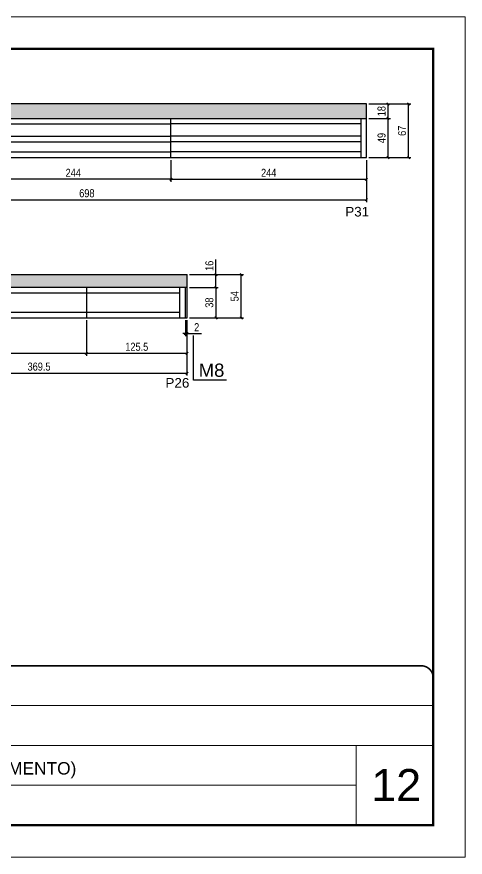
# Model space of a CAD drawing. Extents: x 3309 to 9563, y -2522 to 14608.
# Drawn here: x 9003 to 9563, y 11261 to 12311 of the extents above; entities that cross this region are included whole.
import ezdxf

# ---------------------------------------------------------------- set-up
doc = ezdxf.new("R2010")
doc.units = 0
doc.linetypes.add('CONTINUO', pattern=[0])
doc.linetypes.add('DASHED', pattern=[0.75, 0.5, -0.25])
for name, color, linetype in [('5', 5, 'Continuous'), ('COTA', 241, 'Continuous'), ('NOMENCLATURA', 7, 'Continuous'), ('Painéis', 200, 'Continuous'), ('SARR_2.2x7', 40, 'Continuous')]:
    doc.layers.add(name, color=color, linetype=linetype)
for name, color, linetype, lineweight in [('CARIMBO', 255, 'Continuous', 9), ('Folhas', 255, 'Continuous', 9), ('SARRAFO DE PRESSAO', 251, 'DASHED', 9)]:
    doc.layers.add(name, color=color, linetype=linetype, lineweight=lineweight)
doc.styles.add('ARIAL', font='arial.ttf')
doc.styles.add('COTA TECNICA', font='techl___.ttf', dxfattribs={"height": 10})
doc.styles.get("Standard").update_dxf_attribs({"font": 'arial.ttf'})
doc.dimstyles.new('PAINEL', dxfattribs={"dimtxt": 10, "dimasz": 3, "dimexe": 3, "dimexo": 3, "dimgap": 3, "dimtad": 1, "dimdec": 1, "dimzin": 12, "dimdsep": 46, "dimtxsty": 'COTA TECNICA', "dimblk1": 'OBLIQUE', "dimblk2": 'OBLIQUE', "dimsah": 1, "dimcen": 0.9, "dimclrd": 4, "dimclre": 4, "dimclrt": 240, "dimadec": 1, "dimazin": 3, "dimtfac": 1, "dimtdec": 1, "dimtmove": 0, "dimatfit": 3, "dimfxl": 1, "dimtolj": 1, "dimtzin": 12, "dimarcsym": 0})

# ---------------------------------------------------------------- blocks, each defined once
blk = doc.blocks.new('9999999999')
at = {"color": 30, "linetype": 'CONTINUO'}
for p, q in [((98564.6, 34379.6), (99584, 34379.6)), ((98564.6, 34329.8), (99488, 34329.8)), ((99584, 34329.8), (99488, 34329.8)), ((99488, 34329.8), (99488, 34230.2)), ((98564.6, 34280), (99488, 34280))]:
    blk.add_line(p, q, dxfattribs=at)
at = {"color": 30, "linetype": 'CONTINUO', "const_width": 2}
blk.add_lwpolyline([(99584, 34230.2), (99584, 34414.4, 0.414214), (99569, 34429.4), (98229, 34429.4, 0.414214), (98214, 34414.4), (98214, 34245.2, 0.414214), (98229, 34230.2), (99584, 34230.2)], format="xyb", dxfattribs=at)
at = {"layer": 'Folhas'}
blk.add_lwpolyline([(98139, 34190.2), (99624, 34190.2), (99624, 35240.2), (98139, 35240.2)], close=True, dxfattribs=at)
at = {"layer": 'Folhas', "color": 30, "const_width": 3}
blk.add_lwpolyline([(98214, 34230.2), (99584, 34230.2), (99584, 35200.2), (98214, 35200.2)], close=True, dxfattribs=at)
at = {"color": 7, "linetype": 'Continuous', "ltscale": 5, "style": 'ARIAL'}
blk.add_text('TIPO (7° AO 21° PAVIMENTO)', height=15.483, dxfattribs=at).set_placement((98837.7, 34293.5))
blk = doc.blocks.new('_Oblique')
at = {"color": 0, "linetype": 'ByBlock', "lineweight": -2}
blk.add_line((-0.5, -0.5), (0.5, 0.5), dxfattribs=at)
blk = doc.blocks.new('*D1453')
at = {"layer": 'COTA', "color": 4, "linetype": 'ByBlock', "lineweight": -2, "transparency": 16777216}
for p, q in [((9195.6, 12131.8), (9195.6, 12104.7)), ((9439.6, 12131.8), (9439.6, 12104.7)), ((9195.6, 12107.7), (9439.6, 12107.7))]:
    blk.add_line(p, q, dxfattribs=at)
at = {"layer": 'Defpoints', "color": 0, "linetype": 'ByBlock', "transparency": 16777216}
for p in [(9195.6, 12134.8), (9439.6, 12134.8), (9439.6, 12107.7)]:
    blk.add_point(p, dxfattribs=at)
at = {"layer": 'COTA', "color": 4, "linetype": 'ByBlock', "lineweight": -2, "transparency": 16777216, "xscale": 3, "yscale": 3, "zscale": 3, "rotation": 180}
blk.add_blockref('_Oblique', (9195.6, 12107.7), dxfattribs=at)
at = {"layer": 'COTA', "color": 4, "linetype": 'ByBlock', "lineweight": -2, "transparency": 16777216, "xscale": 3, "yscale": 3, "zscale": 3}
blk.add_blockref('_Oblique', (9439.6, 12107.7), dxfattribs=at)
at = {"layer": 'COTA', "color": 240, "linetype": 'ByBlock', "transparency": 16777216, "insert": (9317.6, 12115.8), "char_height": 10, "attachment_point": 5, "style": 'COTA TECNICA'}
blk.add_mtext('\\A1;244', dxfattribs=at)
blk = doc.blocks.new('*D1454')
at = {"layer": 'COTA', "color": 4, "lineweight": -2, "transparency": 16777216}
for p, q in [((8951.6, 12131.8), (8951.6, 12104.7)), ((9195.6, 12131.8), (9195.6, 12104.7)), ((9195.6, 12107.7), (8951.6, 12107.7))]:
    blk.add_line(p, q, dxfattribs=at)
at = {"layer": 'Defpoints', "color": 0, "transparency": 16777216}
for p in [(8951.6, 12134.8, 0), (9195.6, 12134.8, 0), (8951.6, 12107.7)]:
    blk.add_point(p, dxfattribs=at)
at = {"layer": 'COTA', "color": 4, "lineweight": -2, "transparency": 16777216, "xscale": 3, "yscale": 3, "zscale": 3, "rotation": 180}
blk.add_blockref('_Oblique', (8951.6, 12107.7), dxfattribs=at)
at = {"layer": 'COTA', "color": 4, "lineweight": -2, "transparency": 16777216, "xscale": 3, "yscale": 3, "zscale": 3}
blk.add_blockref('_Oblique', (9195.6, 12107.7), dxfattribs=at)
at = {"layer": 'COTA', "color": 240, "transparency": 16777216, "insert": (9073.6, 12115.8), "char_height": 10, "attachment_point": 5, "style": 'COTA TECNICA'}
blk.add_mtext('\\A1;244', dxfattribs=at)
blk = doc.blocks.new('*D1461')
at = {"layer": 'COTA', "color": 4, "lineweight": -2, "transparency": 16777216}
for p, q in [((8741.6, 12131.8), (8741.6, 12079.1)), ((9439.6, 12131.8), (9439.6, 12079.1)), ((8741.6, 12082.1), (9439.6, 12082.1))]:
    blk.add_line(p, q, dxfattribs=at)
at = {"layer": 'Defpoints', "color": 0, "transparency": 16777216}
for p in [(8741.6, 12134.8, 0), (9439.6, 12134.8, 0), (9439.6, 12082.1)]:
    blk.add_point(p, dxfattribs=at)
at = {"layer": 'COTA', "color": 4, "lineweight": -2, "transparency": 16777216, "xscale": 3, "yscale": 3, "zscale": 3, "rotation": 180}
blk.add_blockref('_Oblique', (8741.6, 12082.1), dxfattribs=at)
at = {"layer": 'COTA', "color": 4, "lineweight": -2, "transparency": 16777216, "xscale": 3, "yscale": 3, "zscale": 3}
blk.add_blockref('_Oblique', (9439.6, 12082.1), dxfattribs=at)
at = {"layer": 'COTA', "color": 240, "transparency": 16777216, "insert": (9090.6, 12090.2), "char_height": 10, "attachment_point": 5, "style": 'COTA TECNICA'}
blk.add_mtext('\\A1;698', dxfattribs=at)
blk = doc.blocks.new('*D1463')
at = {"layer": 'COTA', "color": 4, "lineweight": -2, "transparency": 16777216}
for p, q in [((9442.6, 12183.8), (9469.6, 12183.8)), ((9466.6, 12134.8), (9466.6, 12183.8)), ((9442.6, 12134.8), (9469.6, 12134.8))]:
    blk.add_line(p, q, dxfattribs=at)
at = {"layer": 'Defpoints', "color": 0, "transparency": 16777216}
for p in [(9439.6, 12183.8), (9466.6, 12183.8), (9439.6, 12134.8)]:
    blk.add_point(p, dxfattribs=at)
at = {"layer": 'COTA', "color": 4, "lineweight": -2, "transparency": 16777216, "xscale": 3, "yscale": 3, "zscale": 3}
for p, rotation in [((9466.6, 12183.8), 90), ((9466.6, 12134.8), 270)]:
    blk.add_blockref('_Oblique', p, dxfattribs=dict(at, rotation=rotation))
at = {"layer": 'COTA', "color": 240, "transparency": 16777216, "insert": (9458.5, 12159.3), "char_height": 10, "attachment_point": 5, "rotation": 90, "style": 'COTA TECNICA'}
blk.add_mtext('\\A1;49', dxfattribs=at)
blk = doc.blocks.new('*D1464')
at = {"layer": 'COTA', "color": 4, "lineweight": -2, "transparency": 16777216}
for p, q in [((9442.6, 12201.8), (9469.6, 12201.8)), ((9466.6, 12183.8), (9466.6, 12201.8)), ((9442.6, 12183.8), (9469.6, 12183.8))]:
    blk.add_line(p, q, dxfattribs=at)
at = {"layer": 'Defpoints', "color": 0, "transparency": 16777216}
for p in [(9439.6, 12201.8), (9466.6, 12201.8), (9439.6, 12183.8)]:
    blk.add_point(p, dxfattribs=at)
at = {"layer": 'COTA', "color": 4, "lineweight": -2, "transparency": 16777216, "xscale": 3, "yscale": 3, "zscale": 3}
for p, rotation in [((9466.6, 12201.8), 90), ((9466.6, 12183.8), 270)]:
    blk.add_blockref('_Oblique', p, dxfattribs=dict(at, rotation=rotation))
at = {"layer": 'COTA', "color": 240, "transparency": 16777216, "insert": (9458.5, 12192.8), "char_height": 10, "attachment_point": 5, "rotation": 90, "style": 'COTA TECNICA'}
blk.add_mtext('\\A1;18', dxfattribs=at)
blk = doc.blocks.new('*D1465')
at = {"layer": 'COTA', "color": 4, "lineweight": -2, "transparency": 16777216}
for p, q in [((9442.6, 12201.8), (9495.2, 12201.8)), ((9492.2, 12134.8), (9492.2, 12201.8)), ((9442.6, 12134.8), (9495.2, 12134.8))]:
    blk.add_line(p, q, dxfattribs=at)
at = {"layer": 'Defpoints', "color": 0, "transparency": 16777216}
for p in [(9439.6, 12201.8), (9492.2, 12201.8), (9439.6, 12134.8)]:
    blk.add_point(p, dxfattribs=at)
at = {"layer": 'COTA', "color": 4, "lineweight": -2, "transparency": 16777216, "xscale": 3, "yscale": 3, "zscale": 3}
for p, rotation in [((9492.2, 12201.8), 90), ((9492.2, 12134.8), 270)]:
    blk.add_blockref('_Oblique', p, dxfattribs=dict(at, rotation=rotation))
at = {"layer": 'COTA', "color": 240, "transparency": 16777216, "insert": (9484.1, 12168.3), "char_height": 10, "attachment_point": 5, "rotation": 90, "style": 'COTA TECNICA'}
blk.add_mtext('\\A1;67', dxfattribs=at)
blk = doc.blocks.new('*D1476')
at = {"layer": 'COTA', "color": 4, "lineweight": -2, "transparency": 16777216}
for p, q in [((9215.6, 11931.6), (9215.6, 11862.4)), ((8846.1, 11920.6), (8846.1, 11862.4)), ((8846.1, 11865.4), (9215.6, 11865.4))]:
    blk.add_line(p, q, dxfattribs=at)
at = {"layer": 'Defpoints', "color": 0, "transparency": 16777216}
for p in [(9215.6, 11934.6), (8846.1, 11923.6), (9215.6, 11865.4)]:
    blk.add_point(p, dxfattribs=at)
at = {"layer": 'COTA', "color": 4, "lineweight": -2, "transparency": 16777216, "xscale": 3, "yscale": 3, "zscale": 3, "rotation": 180}
blk.add_blockref('_Oblique', (8846.1, 11865.4), dxfattribs=at)
at = {"layer": 'COTA', "color": 4, "lineweight": -2, "transparency": 16777216, "xscale": 3, "yscale": 3, "zscale": 3}
blk.add_blockref('_Oblique', (9215.6, 11865.4), dxfattribs=at)
at = {"layer": 'COTA', "color": 240, "transparency": 16777216, "insert": (9030.9, 11873.6), "char_height": 10, "attachment_point": 5, "style": 'COTA TECNICA'}
blk.add_mtext('\\A1;369.5', dxfattribs=at)
blk = doc.blocks.new('*D1477')
at = {"layer": 'COTA', "color": 4, "lineweight": -2, "transparency": 16777216}
for p, q in [((9090.1, 11931.6), (9090.1, 11887.3)), ((8846.1, 11920.6), (8846.1, 11887.3)), ((8846.1, 11890.3), (9090.1, 11890.3))]:
    blk.add_line(p, q, dxfattribs=at)
at = {"layer": 'Defpoints', "color": 0, "transparency": 16777216}
for p in [(9090.1, 11934.6), (8846.1, 11923.6), (9090.1, 11890.3)]:
    blk.add_point(p, dxfattribs=at)
at = {"layer": 'COTA', "color": 4, "lineweight": -2, "transparency": 16777216, "xscale": 3, "yscale": 3, "zscale": 3, "rotation": 180}
blk.add_blockref('_Oblique', (8846.1, 11890.3), dxfattribs=at)
at = {"layer": 'COTA', "color": 4, "lineweight": -2, "transparency": 16777216, "xscale": 3, "yscale": 3, "zscale": 3}
blk.add_blockref('_Oblique', (9090.1, 11890.3), dxfattribs=at)
at = {"layer": 'COTA', "color": 240, "transparency": 16777216, "insert": (8968.1, 11898.4), "char_height": 10, "attachment_point": 5, "style": 'COTA TECNICA'}
blk.add_mtext('\\A1;244', dxfattribs=at)
blk = doc.blocks.new('*D1478')
at = {"layer": 'COTA', "color": 4, "lineweight": -2, "transparency": 16777216}
for p, q in [((9090.1, 11931.6), (9090.1, 11887.3)), ((9215.6, 11931.6), (9215.6, 11887.3)), ((9090.1, 11890.3), (9215.6, 11890.3))]:
    blk.add_line(p, q, dxfattribs=at)
at = {"layer": 'Defpoints', "color": 0, "transparency": 16777216}
for p in [(9090.1, 11934.6), (9215.6, 11934.6), (9215.6, 11890.3)]:
    blk.add_point(p, dxfattribs=at)
at = {"layer": 'COTA', "color": 4, "lineweight": -2, "transparency": 16777216, "xscale": 3, "yscale": 3, "zscale": 3, "rotation": 180}
blk.add_blockref('_Oblique', (9090.1, 11890.3), dxfattribs=at)
at = {"layer": 'COTA', "color": 4, "lineweight": -2, "transparency": 16777216, "xscale": 3, "yscale": 3, "zscale": 3}
blk.add_blockref('_Oblique', (9215.6, 11890.3), dxfattribs=at)
at = {"layer": 'COTA', "color": 240, "transparency": 16777216, "insert": (9152.9, 11898.4), "char_height": 10, "attachment_point": 5, "style": 'COTA TECNICA'}
blk.add_mtext('\\A1;125.5', dxfattribs=at)
blk = doc.blocks.new('*D1479')
at = {"layer": 'COTA', "color": 4, "lineweight": -2, "transparency": 16777216}
for p, q in [((9213.6, 11931.6), (9213.6, 11911.9)), ((9215.6, 11931.6), (9215.6, 11911.9)), ((9213.6, 11914.9), (9210.6, 11914.9)), ((9213.6, 11914.9), (9215.6, 11914.9)), ((9215.6, 11914.9), (9233.7, 11914.9))]:
    blk.add_line(p, q, dxfattribs=at)
at = {"layer": 'Defpoints', "color": 0, "transparency": 16777216}
for p in [(9213.6, 11934.6), (9215.6, 11934.6), (9215.6, 11914.9)]:
    blk.add_point(p, dxfattribs=at)
at = {"layer": 'COTA', "color": 4, "lineweight": -2, "transparency": 16777216, "xscale": 3, "yscale": 3, "zscale": 3}
blk.add_blockref('_Oblique', (9213.6, 11914.9), dxfattribs=at)
at = {"layer": 'COTA', "color": 4, "lineweight": -2, "transparency": 16777216, "xscale": 3, "yscale": 3, "zscale": 3, "rotation": 180}
blk.add_blockref('_Oblique', (9215.6, 11914.9), dxfattribs=at)
at = {"layer": 'COTA', "color": 240, "transparency": 16777216, "insert": (9227.7, 11922.9), "char_height": 10, "attachment_point": 5, "style": 'COTA TECNICA'}
blk.add_mtext('\\A1;2', dxfattribs=at)
blk = doc.blocks.new('*D1480')
at = {"layer": 'COTA', "color": 4, "lineweight": -2, "transparency": 16777216}
for p, q in [((9218.6, 11972.6), (9254.7, 11972.6)), ((9251.7, 11972.6), (9251.7, 11934.6)), ((9218.6, 11934.6), (9254.7, 11934.6))]:
    blk.add_line(p, q, dxfattribs=at)
at = {"layer": 'Defpoints', "color": 0, "transparency": 16777216}
for p in [(9215.6, 11972.6), (9215.6, 11934.6), (9251.7, 11934.6)]:
    blk.add_point(p, dxfattribs=at)
at = {"layer": 'COTA', "color": 4, "lineweight": -2, "transparency": 16777216, "xscale": 3, "yscale": 3, "zscale": 3}
for p, rotation in [((9251.7, 11972.6), 90), ((9251.7, 11934.6), 270)]:
    blk.add_blockref('_Oblique', p, dxfattribs=dict(at, rotation=rotation))
at = {"layer": 'COTA', "color": 240, "transparency": 16777216, "insert": (9243.5, 11953.6), "char_height": 10, "attachment_point": 5, "rotation": 90, "style": 'COTA TECNICA'}
blk.add_mtext('\\A1;38', dxfattribs=at)
blk = doc.blocks.new('*D1481')
at = {"layer": 'COTA', "color": 4, "lineweight": -2, "transparency": 16777216}
for p, q in [((9251.7, 11988.6), (9251.7, 12007.6)), ((9218.6, 11988.6), (9254.7, 11988.6)), ((9251.7, 11972.6), (9251.7, 11988.6)), ((9218.6, 11972.6), (9254.7, 11972.6))]:
    blk.add_line(p, q, dxfattribs=at)
at = {"layer": 'Defpoints', "color": 0, "transparency": 16777216}
for p in [(9215.6, 11988.6), (9251.7, 11988.6), (9215.6, 11972.6)]:
    blk.add_point(p, dxfattribs=at)
at = {"layer": 'COTA', "color": 4, "lineweight": -2, "transparency": 16777216, "xscale": 3, "yscale": 3, "zscale": 3}
for p, rotation in [((9251.7, 11988.6), 90), ((9251.7, 11972.6), 270)]:
    blk.add_blockref('_Oblique', p, dxfattribs=dict(at, rotation=rotation))
at = {"layer": 'COTA', "color": 240, "transparency": 16777216, "insert": (9243.6, 11999.6), "char_height": 10, "attachment_point": 5, "rotation": 90, "style": 'COTA TECNICA'}
blk.add_mtext('\\A1;16', dxfattribs=at)
blk = doc.blocks.new('*D1482')
at = {"layer": 'COTA', "color": 4, "lineweight": -2, "transparency": 16777216}
for p, q in [((9218.6, 11988.6), (9286.3, 11988.6)), ((9283.3, 11934.6), (9283.3, 11988.6)), ((9218.6, 11934.6), (9286.3, 11934.6))]:
    blk.add_line(p, q, dxfattribs=at)
at = {"layer": 'Defpoints', "color": 0, "transparency": 16777216}
for p in [(9215.6, 11988.6), (9283.3, 11988.6), (9215.6, 11934.6)]:
    blk.add_point(p, dxfattribs=at)
at = {"layer": 'COTA', "color": 4, "lineweight": -2, "transparency": 16777216, "xscale": 3, "yscale": 3, "zscale": 3}
for p, rotation in [((9283.3, 11988.6), 90), ((9283.3, 11934.6), 270)]:
    blk.add_blockref('_Oblique', p, dxfattribs=dict(at, rotation=rotation))
at = {"layer": 'COTA', "color": 240, "transparency": 16777216, "insert": (9275.1, 11961.6), "char_height": 10, "attachment_point": 5, "rotation": 90, "style": 'COTA TECNICA'}
blk.add_mtext('\\A1;54', dxfattribs=at)

msp = doc.modelspace()

# ---------------------------------------------------------------- hatches: boundary and pattern name
at = {"layer": 'COTA'}
h = msp.add_hatch(dxfattribs=at)
h.set_pattern_fill('AR-CONC', color=256, scale=0.03)
h.set_pattern_definition([(50, (3170, 325.338), (5.46554, -0.4781726), [0.5715, -6.2865]), (355, (3170, 325.338), (-1.0573026, 5.7317054), [0.4572, -5.0292175]), (100.451445, (3170.4555, 325.298), (4.4082374, 5.2535326), [0.4857003, -5.3427073]), (46.1842, (3170, 326.862), (8.1323712, -1.26127), [0.85725, -9.42975]), (96.63556, (3170.678, 326.757), (7.122124, 7.4227837), [0.7285507, -8.014068]), (351.18415, (3170, 326.862), (7.122124, 7.422784), [0.685799, -7.543792]), (21, (3170.762, 326.481), (4.5484317, -3.067956), [0.5715, -6.2865]), (326, (3170.762, 326.481), (1.8540609, 5.525639), [0.4572, -5.0292]), (71.451445, (3171.141, 326.225), (6.4024926, 2.457683), [0.4857003, -5.3426981]), (37.5, (3170, 325.3378), (0.0926581, 2.53665117), [0, -4.96824, 0, -5.1054, 0, -5.04825]), (7.5, (3170, 325.3378), (2.0045899, 3.00541724), [0, -2.91084, 0, -4.85394, 0, -1.92405]), (327.5, (3168.3007, 325.3378), (4.06771786, -0.17186232), [0, -1.905, 0, -5.9436, 0, -7.8867]), (317.5, (3167.5387, 325.3378), (4.4438754, 0.7627947), [0, -2.4765, 0, -3.94716, 0, -5.6007])])
h.paths.add_polyline_path([(8711.62, 12134.84), (8741.62, 12134.84), (8741.62, 12183.84), (9439.62, 12183.84), (9439.62, 12201.84), (8528.62, 12201.84), (8528.62, 12185.84), (8711.62, 12185.84)])
h = msp.add_hatch(dxfattribs=at)
h.set_pattern_fill('AR-CONC', color=256, scale=0.03)
h.set_pattern_definition([(50, (0, -74.6446), (5.4655401, -0.4781726), [0.5715, -6.2865]), (355, (0, -74.6446), (-1.0573026, 5.7317054), [0.4572, -5.0292175]), (100.451445, (0.4555, -74.6845), (4.4082374, 5.2535326), [0.4857003, -5.3427073]), (46.1842, (0, -73.1206), (8.1323712, -1.2612698), [0.85725, -9.42975]), (96.63556, (0.678, -73.226), (7.122124, 7.4227837), [0.7285507, -8.0140682]), (351.18415, (0, -73.121), (7.122124, 7.4227837), [0.685799, -7.543792]), (21, (0.762, -73.5016), (4.5484317, -3.067956), [0.5715, -6.2865]), (326, (0.762, -73.5016), (1.8540609, 5.525639), [0.4572, -5.0292]), (71.451445, (1.141, -73.7573), (6.4024926, 2.457683), [0.4857003, -5.3426981]), (37.5, (0, -74.6446), (0.0926581, 2.53665117), [0, -4.96824, 0, -5.1054, 0, -5.04825]), (7.5, (0, -74.6446), (2.00458988, 3.00541724), [0, -2.91084, 0, -4.85394, 0, -1.92405]), (327.5, (-1.6993, -74.6446), (4.06771786, -0.17186232), [0, -1.905, 0, -5.9436, 0, -7.8867]), (317.5, (-2.4613, -74.6446), (4.4438754, 0.7627947), [0, -2.4765, 0, -3.94716, 0, -5.6007])])
h.paths.add_polyline_path([(8846.12, 11972.63), (9215.62, 11972.63), (9215.62, 11988.63), (8846.12, 11988.63), (8846.12, 11990.63), (8528.62, 11990.63), (8528.62, 11974.63), (8816.12, 11974.63), (8816.12, 11923.63), (8846.12, 11923.63), (8846.12, 11934.63)])

# ---------------------------------------------------------------- linework, layer by layer
for p, q in [((9439.62, 12201.84), (8528.62, 12201.84)), ((9439.62, 12183.84), (9439.62, 12201.84)), ((8846.12, 11988.63), (9215.62, 11988.63)), ((9215.62, 11972.63), (9215.62, 11988.63))]:
    msp.add_line(p, q, dxfattribs=at)
at = {"layer": 'NOMENCLATURA', "linetype": 'Continuous'}
for p, q in [((9223.54, 11856.71), (9223.54, 11912.34)), ((9264.94, 11856.71), (9223.54, 11856.71))]:
    msp.add_line(p, q, dxfattribs=at)
at = {"layer": 'Painéis', "linetype": 'ByBlock'}
for p, q in [((8741.62, 12183.84), (9439.62, 12183.84)), ((9195.62, 12134.84), (9195.62, 12183.84)), ((9439.62, 12134.84), (9439.62, 12183.84)), ((8741.62, 12134.84), (9439.62, 12134.84)), ((9215.62, 11972.63), (8846.12, 11972.63)), ((9090.12, 11972.63), (9090.12, 11934.63)), ((9213.62, 11934.63), (9213.62, 11972.63)), ((9215.62, 11934.63), (9215.62, 11972.63)), ((8846.12, 11934.63), (9215.62, 11934.63))]:
    msp.add_line(p, q, dxfattribs=at)
at = {"layer": 'SARR_2.2x7', "linetype": 'Continuous'}
for p, q in [((9432.62, 12183.84), (9432.62, 12134.84)), ((8951.62, 12176.84), (9195.62, 12176.84)), ((9432.62, 12176.84), (9195.62, 12176.84)), ((8951.62, 12161.52), (9195.62, 12161.52)), ((9432.62, 12161.52), (9195.62, 12161.52)), ((8951.62, 12154.52), (9195.62, 12154.52)), ((9432.62, 12154.52), (9195.62, 12154.52)), ((8951.62, 12141.84), (9195.62, 12141.84)), ((9432.62, 12141.84), (9195.62, 12141.84)), ((9206.62, 11934.63), (9206.62, 11972.63)), ((8853.12, 11965.63), (9090.12, 11965.63)), ((9090.12, 11965.63), (9206.62, 11965.63)), ((8853.12, 11941.63), (9090.12, 11941.63)), ((9090.12, 11941.63), (9206.62, 11941.63))]:
    msp.add_line(p, q, dxfattribs=at)

# ---------------------------------------------------------------- block references
at = {"layer": 'SARRAFO DE PRESSAO', "color": 6, "linetype": 'ByBlock'}
msp.add_blockref('9999999999', (-90061.11, -22929.5), dxfattribs=at)

# ---------------------------------------------------------------- texts
at = {"layer": '5', "linetype": 'Continuous'}
for s, p in [('P31', (9413.17, 12061.21)), ('P26', (9188.69, 11847.38))]:
    msp.add_text(s, height=12, rotation=359.99996, dxfattribs=at).set_placement(p)
at = {"layer": 'CARIMBO', "style": 'ARIAL'}
msp.add_text('12', height=40, dxfattribs=at).set_placement((9445.73, 11330.85))
at = {"layer": 'NOMENCLATURA', "linetype": 'Continuous'}
msp.add_text('M8', height=16.5, dxfattribs=at).set_placement((9230.25, 11860.9))

# ---------------------------------------------------------------- dimensions: what is measured, and where the dimension line sits
at = {"layer": 'COTA'}
for base, p1, p2, angle, picture, middle in [((9466.61, 12201.84), (9439.62, 12183.84), (9439.62, 12201.84), 90, '*D1464', (9458.52, 12192.84)), ((9492.24, 12201.84), (9439.62, 12134.84), (9439.62, 12201.84), 90, '*D1465', (9484.14, 12168.34)), ((9466.61, 12183.84), (9439.62, 12134.84), (9439.62, 12183.84), 90, '*D1463', (9458.51, 12159.34)), ((9439.62, 12082.06, 0), (8741.62, 12134.84), (9439.62, 12134.84), 180, '*D1461', (9090.62, 12090.19, 0)), ((8951.62, 12107.72, 0), (9195.62, 12134.84), (8951.62, 12134.84), 180, '*D1454', (9073.62, 12115.79, 0)), ((9251.73, 11988.63), (9215.62, 11972.63), (9215.62, 11988.63), 90, '*D1481', (9243.63, 11999.64)), ((9283.26, 11988.63), (9215.62, 11934.63), (9215.62, 11988.63), 90, '*D1482', (9275.15, 11961.63)), ((9251.73, 11934.63), (9215.62, 11972.63), (9215.62, 11934.63), 90, '*D1480', (9243.49, 11953.63)), ((9215.62, 11865.4), (8846.12, 11923.63), (9215.62, 11934.63), 180, '*D1476', (9030.87, 11873.64)), ((9215.62, 11914.85), (9213.62, 11934.63), (9215.62, 11934.63), 180, '*D1479', (9227.68, 11922.85))]:
    dim = msp.add_linear_dim(base=base, p1=p1, p2=p2, angle=angle, dimstyle='PAINEL', dxfattribs=at)
    dim.commit()
    dim.dimension.update_dxf_attribs({"geometry": picture, "text_midpoint": middle})
at = {"layer": 'COTA', "linetype": 'ByBlock'}
dim = msp.add_linear_dim(base=(9439.62, 12107.72), p1=(9195.62, 12134.84), p2=(9439.62, 12134.84), dimstyle='PAINEL', override={"dimtmove": 1}, dxfattribs=at)
dim.commit()
dim.dimension.update_dxf_attribs({"geometry": '*D1453', "text_midpoint": (9317.62, 12115.79)})
at = {"layer": 'COTA'}
dim = msp.add_linear_dim(base=(9090.12, 11890.31), p1=(8846.12, 11923.63), p2=(9090.12, 11934.63), dimstyle='PAINEL', dxfattribs=at)
dim.commit()
dim.dimension.update_dxf_attribs({"geometry": '*D1477', "text_midpoint": (8968.12, 11898.38)})
dim = msp.add_linear_dim(base=(9215.62, 11890.31), p1=(9090.12, 11934.63), p2=(9215.62, 11934.63), dimstyle='PAINEL', override={"dimtmove": 1}, dxfattribs=at)
dim.commit()
dim.dimension.update_dxf_attribs({"geometry": '*D1478', "text_midpoint": (9152.87, 11898.42)})

doc.saveas('drawing.dxf')
